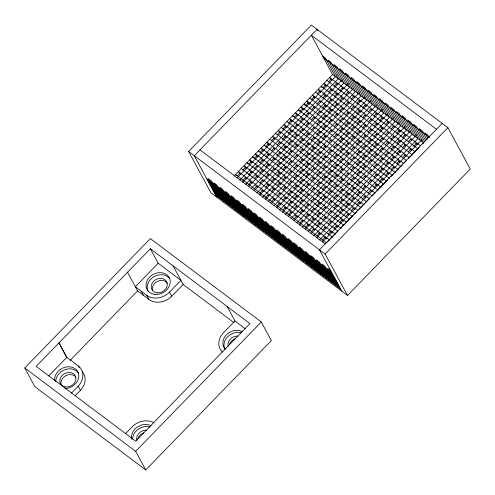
<?xml version="1.0" encoding="UTF-8"?>
<svg xmlns="http://www.w3.org/2000/svg" width="495" height="495" viewBox="0 0 495 495"><rect width="100%" height="100%" fill="white"/><g stroke="black" fill="none" stroke-linecap="round" stroke-linejoin="round"><path stroke-width="0.74" d="M188.601 151.464L311.361 25.047L447.888 127.673L470.25 169.03L347.49 295.447L210.963 192.821L188.601 151.464L325.128 254.09L347.49 295.447M24.75 367.958L150.362 238.602L261.292 321.985L271.353 340.597L145.74 469.953L34.811 386.57L24.75 367.958L135.68 451.341L145.74 469.953M209.775 181.646L208.828 182.624L333.976 276.699M59.016 342.862L150.344 248.756L249.895 323.588L135.698 441.187L36.147 366.356L59.016 342.862L66.844 357.334L78.222 365.885L79.181 367.661M212.015 185.78L211.062 186.757L336.21 280.832M214.248 189.913L213.296 190.897L338.45 284.965M216.569 193.96L215.535 195.03L340.684 289.105M234.092 175.923L332.584 74.491L311.336 35.201L436.491 129.275M237.421 175.706L239.574 173.491M242.797 170.169L245.489 167.403M248.719 164.074L251.404 161.308M254.096 158.536L256.787 155.77M260.011 152.441L262.703 149.676M265.388 146.904L268.618 143.581M271.31 140.815L273.995 138.043M277.225 134.72L279.916 131.948M282.602 129.183L285.293 126.411M288.517 123.088L291.209 120.316M294.438 116.993L296.585 114.778L295.472 112.712L386.094 180.836M299.815 111.455L302.507 108.683M305.731 105.361L308.422 102.595M311.108 99.823L314.337 96.5M317.029 93.728L319.714 90.962M322.944 87.64L325.63 84.868M328.321 82.096L331.013 79.33M236.994 177.996L336.984 75.023M48.733 375.928L66.844 357.334M150.344 248.756L158.171 263.229L135.333 286.754L146.706 295.305L148.946 299.438A16.731 13.835 -28.4 0 0 171.74 296.233L183.162 284.47L173.095 265.858M222.261 198.235L221.222 199.306L211.161 180.694L208.315 178.559L218.375 197.171M239.84 180.131L338.271 78.767L328.21 60.155L331.056 62.296L341.117 80.908M242.575 180.539L245.798 177.216M248.49 174.444L251.175 171.678M254.405 168.35L256.558 166.134M259.782 162.812L262.474 160.046M265.704 156.723L268.389 153.951M271.619 150.629L273.766 148.413M276.996 145.091L279.687 142.319M282.373 139.547L285.603 136.224M288.294 133.458L290.98 130.686M294.209 127.364L296.895 124.592M300.125 121.269L302.816 118.503M305.502 115.731L308.193 112.959M311.423 109.636L314.108 106.871M316.8 104.099L319.485 101.326M322.715 98.004L325.407 95.238M328.631 91.915L331.322 89.143M334.014 86.371L336.699 83.606M242.686 182.271L342.156 79.837M70.148 360.366L137.567 290.887L127.506 272.275M227.947 202.511L226.908 203.581L216.847 184.969L214.001 182.834L224.068 201.446M245.532 184.406L343.957 83.042L333.896 64.43L336.742 66.571L346.803 85.183M248.261 184.814L250.953 182.042M254.176 178.72L256.868 175.954M259.559 173.182L262.783 169.859M265.475 167.087L268.16 164.321M271.39 160.999L274.082 158.227M276.767 155.455L279.458 152.689M282.682 149.366L285.374 146.594M288.604 143.272L290.751 141.056M294.519 137.177L296.672 134.962M299.896 131.639L302.587 128.867M305.811 125.544L308.503 122.779M311.194 120.007L313.88 117.235M317.109 113.912L319.263 111.697M322.486 108.374L325.716 105.051M328.402 102.279L331.093 99.514M334.323 96.191L337.008 93.419M339.7 90.653L342.392 87.881M248.372 186.547L348.362 83.575M233.64 206.792L232.601 207.857L222.54 189.251L219.693 187.11L229.754 205.722M251.219 188.682L349.649 87.318L339.589 68.706L342.429 70.847L352.496 89.459M253.947 189.09L256.639 186.324M259.869 182.995L262.554 180.23M265.784 176.907L267.937 174.692M271.699 170.812L273.853 168.597M277.076 165.274L279.768 162.502M282.459 159.737L285.145 156.965M288.375 153.642L291.06 150.87M294.29 147.547L296.981 144.775M299.667 142.009L302.897 138.687M305.588 135.915L308.274 133.149M311.504 129.82L313.651 127.605M316.88 124.282L319.572 121.516M322.257 118.744L325.487 115.422M328.179 112.65L330.864 109.884M334.094 106.561L336.779 103.789M340.009 100.466L342.163 98.251M345.386 94.929L348.078 92.157M254.065 190.822L353.529 88.388M239.326 211.068L238.287 212.132L228.226 193.526L225.38 191.386L235.447 209.998M256.905 192.963L355.336 91.594L345.275 72.988L348.121 75.122L358.182 93.734M259.64 193.366L262.325 190.6M265.555 187.271L268.247 184.505M271.47 181.182L274.162 178.41M276.847 175.645L279.539 172.873M282.769 169.55L285.454 166.778M288.146 164.012L290.837 161.24M294.061 157.917L296.752 155.145M299.976 151.823L302.668 149.057M305.359 146.285L308.045 143.513M311.275 140.19L313.966 137.424M316.651 134.652L319.343 131.88M322.567 128.558L325.258 125.792M328.488 122.469L331.174 119.697M334.403 116.375L337.095 113.603M339.78 110.837L342.472 108.065M345.157 105.293L348.387 101.97M351.079 99.204L353.764 96.432M259.751 195.098L359.741 92.132M71.428 393.148L78.179 386.199A16.731 13.835 -28.4 0 0 78.222 365.885M146.706 295.305A16.731 13.835 -28.4 0 0 169.507 292.093L180.922 280.337L158.171 263.229M245.013 215.344L243.979 216.408L233.912 197.802L231.072 195.661L241.133 214.273M262.597 197.239L361.028 95.869L350.961 77.263L353.807 79.398L363.868 98.01M265.326 197.641L268.018 194.875M271.241 191.553L273.933 188.781M277.163 185.458L279.848 182.686M282.54 179.92L285.231 177.148M288.455 173.825L291.147 171.053M293.832 168.288L296.524 165.516M299.753 162.193L302.439 159.421M305.669 156.098L308.354 153.332M311.046 150.56L313.737 147.788M316.961 144.466L319.652 141.7M322.344 138.928L325.568 135.605M328.259 132.833L330.945 130.067M334.175 126.745L336.866 123.973M339.551 121.201L342.243 118.435M345.473 115.112L348.158 112.34M351.388 109.018L353.535 106.802M356.765 103.48L359.457 100.708M265.438 199.374L364.908 96.94M75.228 395.678L80.413 390.332A16.731 13.835 -28.4 0 0 82.096 371.504M250.705 219.619L249.666 220.69L239.605 202.078L236.758 199.937L246.819 218.549M268.284 201.514L366.715 100.145L356.654 81.539L359.494 83.674L369.561 102.286M271.019 201.917L274.242 198.594M276.934 195.828L279.619 193.056M282.849 189.733L285.541 186.962M288.226 184.196L290.918 181.424M294.141 178.101L296.833 175.329M299.524 172.563L302.21 169.791M305.44 166.469L308.131 163.697M311.355 160.374L314.047 157.608M316.732 154.836L319.423 152.064M322.653 148.741L325.339 145.976M328.569 142.653L330.722 140.438M333.946 137.109L336.637 134.343M339.861 131.02L342.552 128.248M345.244 125.476L347.929 122.71M351.159 119.388L353.851 116.616M356.536 113.85L359.766 110.521M362.451 107.755L365.143 104.983M271.13 203.649L371.114 100.683M256.391 223.895L255.352 224.965L245.291 206.353L242.445 204.212L252.512 222.824M273.97 205.79L372.401 104.426L362.34 85.814L365.186 87.949L375.247 106.561M276.705 206.192L279.397 203.426M282.62 200.104L285.312 197.332M287.997 194.566L291.227 191.237M293.919 188.471L296.604 185.699M299.834 182.377L301.987 180.161M305.749 176.282L307.902 174.067M311.126 170.744L313.818 167.978M317.048 164.649L319.733 161.884M322.424 159.112L325.116 156.346M328.34 153.017L331.031 150.251M333.717 147.479L336.946 144.156M339.638 141.391L342.323 138.619M345.553 135.296L348.239 132.524M351.469 129.201L353.622 126.986M356.846 123.663L359.537 120.891M362.767 117.569L364.914 115.354M368.144 112.031L370.829 109.259M276.816 207.925L376.806 104.959M262.084 228.17L261.044 229.241L250.977 210.629L248.137 208.488L258.198 227.1M279.663 210.066L378.093 108.702L368.032 90.09L370.873 92.225L380.933 110.837M282.93 209.917L285.621 207.145M288.313 204.379L290.998 201.607M293.69 198.842L296.913 195.513M299.605 192.747L302.297 189.975M305.52 186.652L308.212 183.886M310.903 181.114L314.127 177.792M316.819 175.02L319.504 172.254M322.734 168.925L324.887 166.71M328.649 162.836L330.802 160.621M334.026 157.299L336.718 154.527M339.947 151.204L342.094 148.989M345.324 145.666L348.016 142.894M351.24 139.571L353.931 136.799M356.617 134.034L359.846 130.711M362.538 127.939L365.223 125.167M368.453 121.844L371.145 119.078M373.83 116.306L376.522 113.534M282.509 212.2L382.493 109.234M267.77 232.446L266.731 233.516L256.67 214.904L253.824 212.763L263.885 231.375M285.349 214.341L383.78 112.978L373.719 94.366L376.565 96.5L386.626 115.112M288.084 214.75L290.769 211.978M293.999 208.655L296.691 205.883M299.914 202.56L302.068 200.345M305.291 197.022L307.983 194.25M311.213 190.928L313.898 188.162M317.128 184.833L319.281 182.618M322.505 179.295L325.196 176.529M327.882 173.757L331.112 170.435M333.803 167.663L337.027 164.34M339.719 161.574L342.404 158.802M345.634 155.48L348.325 152.708M351.011 149.942L353.702 147.17M356.394 144.398L359.618 141.075M362.847 137.752L365.001 135.537M368.224 132.215L370.916 129.442M374.14 126.12L376.831 123.354M379.523 120.582L382.208 117.81M288.195 216.482L387.665 114.042M273.457 236.721L272.423 237.792L262.356 219.18L259.516 217.045L269.577 235.651M291.041 218.617L389.472 117.253L379.405 98.641L382.251 100.782L392.312 119.388M293.77 219.025L296.462 216.253M299.685 212.93L302.377 210.158M305.069 207.393L308.292 204.07M310.984 201.298L313.669 198.526M316.899 195.203L319.591 192.437M322.276 189.665L324.968 186.893M328.197 183.571L330.883 180.805M334.113 177.482L336.798 174.71M340.028 171.388L342.181 169.172M345.405 165.85L348.096 163.078M350.788 160.306L353.473 157.54M356.703 154.217L359.389 151.445M362.618 148.123L365.31 145.351M367.995 142.585L371.225 139.262M373.911 136.49L376.602 133.718M379.832 130.395L382.517 127.63M385.209 124.858L387.901 122.092M293.882 220.758L393.871 117.785M279.149 240.997L278.11 242.067L268.049 223.455L265.202 221.321L275.263 239.927M296.728 222.892L395.159 121.529L385.098 102.917L387.938 105.058L398.005 123.663M299.456 223.301L302.148 220.529M305.378 217.206L308.063 214.434M311.293 211.111L313.446 208.896M316.67 205.574L319.362 202.802M322.585 199.479L325.277 196.713M327.968 193.941L330.654 191.175M333.884 187.846L336.575 185.081M339.799 181.758L342.49 178.986M345.176 176.22L347.867 173.448M351.097 170.125L353.783 167.353M356.474 164.588L359.166 161.815M362.389 158.493L365.081 155.721M367.766 152.955L370.996 149.632M373.688 146.86L376.912 143.538M379.603 140.766L382.289 138M385.518 134.671L387.672 132.456M390.895 129.133L393.587 126.367M299.574 225.033L399.038 122.599M284.835 245.273L283.796 246.343L273.735 227.731L270.889 225.596L280.956 244.202M302.414 227.168L400.845 125.804L390.784 107.192L393.63 109.333L403.691 127.939M305.149 227.576L308.373 224.254M311.064 221.482L313.756 218.716M316.979 215.387L319.671 212.621M322.363 209.849L325.048 207.083M328.278 203.754L330.963 200.989M333.655 198.217L336.346 195.451M339.57 192.128L342.262 189.356M345.485 186.033L348.177 183.261M350.868 180.496L353.554 177.724M356.784 174.401L359.475 171.629M362.699 168.306L364.852 166.091M368.082 162.768L370.767 159.996M373.997 156.674L376.683 153.908M379.374 151.136L382.066 148.364M385.289 145.041L387.981 142.275M390.673 139.503L393.896 136.181M396.588 133.409L399.273 130.643M305.26 229.309L405.25 126.336M290.522 249.548L289.488 250.619L279.421 232.006L276.581 229.872L286.642 248.484M308.107 231.443L406.537 130.08L396.47 111.468L399.317 113.609L409.377 132.221M311.374 231.295L313.527 229.08M316.751 225.757L319.442 222.991M322.672 219.662L325.357 216.897M328.049 214.125L330.74 211.359M333.964 208.036L336.117 205.815M339.879 201.941L342.033 199.726M345.262 196.404L347.948 193.632M351.178 190.309L353.869 187.537M356.555 184.771L359.246 181.999M362.47 178.676L365.161 175.904M367.853 173.139L371.077 169.816M373.768 167.044L376.46 164.272M379.684 160.949L382.375 158.183M385.061 155.411L387.752 152.639M390.982 149.317L393.667 146.551M396.897 143.228L399.05 141.013M402.812 137.134L404.966 134.918M310.947 233.584L410.417 131.15M296.214 253.824L295.175 254.894L285.114 236.282L282.268 234.147L292.328 252.759M313.793 235.719L412.224 134.355L402.163 115.743L405.003 117.884L415.07 136.496M316.528 236.127L319.751 232.805M322.443 230.033L325.128 227.267M328.358 223.944L331.05 221.172M333.735 218.4L336.427 215.634M339.118 212.862L342.342 209.54M345.034 206.768L348.257 203.445M350.949 200.679L353.64 197.907M356.864 194.585L359.556 191.812M362.247 189.047L364.933 186.275M368.162 182.952L370.848 180.18M374.078 176.857L376.231 174.642M379.455 171.32L382.146 168.547M385.37 165.225L388.061 162.459M390.753 159.687L393.438 156.921M396.668 153.592L399.36 150.827M402.584 147.504L405.275 144.732M407.96 141.96L410.652 139.194M125.445 433.744L132.19 426.795A16.731 13.835 -28.4 0 1 153.741 422.761M227.137 306.485L234.964 320.958L223.548 332.72A16.731 13.835 -28.4 0 0 222.379 352.075M316.639 237.86L416.623 134.888M301.901 258.099L300.861 259.17L290.8 240.564L287.954 238.423L298.021 257.035M319.479 239.995L417.91 138.631L407.849 120.019L410.695 122.16L420.756 140.772M322.214 240.403L325.444 237.08M328.129 234.308L330.821 231.542M334.045 228.22L336.198 226.005M339.428 222.676L342.113 219.91M345.343 216.587L348.035 213.815M351.258 210.493L353.411 208.277M356.635 204.955L359.327 202.183M362.018 199.417L365.242 196.088M367.933 193.322L370.625 190.55M373.849 187.228L376.54 184.456M379.226 181.69L382.456 178.367M385.147 175.595L387.832 172.829M391.062 169.5L393.754 166.735M396.978 163.412L399.131 161.197M402.355 157.868L405.046 155.102M408.276 151.779L410.961 149.007M413.653 146.242L416.345 143.47M322.325 242.135L421.796 139.701M442.202 123.397L319.442 249.814L341.804 291.171M307.593 262.381L306.553 263.445L296.493 244.839L293.646 242.699L303.707 261.31M327.325 242.055L338.079 230.979M340.77 228.207L344.532 224.334M345.609 223.226L353.139 215.467M354.216 214.36L356.907 211.594M359.054 209.379L369.276 198.854M372.506 195.531L375.191 192.759M376.806 191.101L387.566 180.019M390.79 176.696L394.02 173.374M395.097 172.266L402.627 164.513M404.236 162.849L406.389 160.634M408.542 158.419L419.296 147.337M422.526 144.014L423.602 142.907L413.542 124.301L416.382 126.435L424.648 141.725M325.128 254.09L447.888 127.673M313.279 266.656L312.24 267.721L302.179 249.115L299.333 246.974L309.394 265.586M135.68 451.341L261.292 321.985M318.966 270.932L317.932 272.002L307.865 253.391L305.025 251.25L315.086 269.862M324.658 275.208L323.619 276.278L313.558 257.666L310.712 255.525L320.772 274.137M330.344 279.483L329.305 280.554L319.244 261.942L316.398 259.801L326.465 278.413M336.031 283.759L334.997 284.829L324.93 266.217L322.09 264.076L332.151 282.688M322.517 55.879L325.364 58.02L335.424 76.626M323.637 57.946L429.06 137.195M332.584 74.491L423.602 142.907M420.354 145.555L329.726 77.43L330.846 79.497L332.077 80.425M335.777 83.203L337.627 84.596M341.946 87.838L343.177 88.766M347.49 92.008L349.34 93.4M352.421 95.721L354.89 97.571M358.59 100.355L360.44 101.741M364.753 104.99L366.603 106.376M370.303 109.16L372.153 110.546M375.235 112.866L377.697 114.716M381.397 117.501L383.248 118.887M386.948 121.671L388.798 123.057M392.498 125.841L394.961 127.691M398.048 130.012L400.511 131.862M404.211 134.646L406.061 136.038M410.374 139.281L411.611 140.209M415.305 142.987L417.774 144.843M326.873 80.369L418.114 148.958M415.262 151.897L324.021 83.308L325.135 85.381L326.372 86.303M330.066 89.088L332.535 90.938M335.616 93.258L338.085 95.108M341.166 97.428L343.629 99.278M347.329 102.063L349.179 103.455M352.879 106.233L354.729 107.625M358.43 110.404L360.892 112.26M364.592 115.038L365.824 115.966M370.142 119.208L371.993 120.601M375.693 123.379L377.536 124.771M380.624 127.085L383.087 128.941M387.406 132.184L389.256 133.576M392.95 136.354L394.8 137.746M398.5 140.524L400.35 141.917M404.05 144.695L405.9 146.087M409.6 148.865L411.45 150.257M412.409 154.836L321.162 86.254L321.725 87.287M409.551 157.775L318.31 89.193L319.423 91.259L320.661 92.188M323.742 94.502L326.205 96.358M330.524 99.6L331.755 100.528M336.074 103.771L337.924 105.163M341.618 107.941L343.468 109.333M347.168 112.111L349.018 113.504M352.718 116.282L355.181 118.138M358.881 120.916L360.731 122.308M363.813 124.622L366.281 126.479M369.982 129.257L371.832 130.649M376.144 133.891L377.376 134.819M381.695 138.062L383.545 139.454M386.626 141.768L389.095 143.624M392.789 146.402L394.639 147.795M398.958 151.037L400.808 152.429M403.889 154.749L406.352 156.599M315.451 92.132L406.698 160.714M403.84 163.659L312.599 95.071L313.719 97.138L314.95 98.066M319.263 101.308L320.5 102.236M324.2 105.014L326.663 106.871M329.744 109.185L332.213 111.041M335.913 113.819L337.763 115.211M342.076 118.454L343.307 119.382M347.007 122.166L349.476 124.016M353.17 126.794L355.02 128.186M358.72 130.971L360.57 132.357M364.271 135.141L366.121 136.527M369.821 139.312L371.671 140.698M375.365 143.482L377.834 145.332M381.534 148.116L383.384 149.502M387.084 152.287L388.928 153.673M392.628 156.457L394.478 157.843M398.178 160.628L400.028 162.02M309.746 98.01L400.987 166.598M398.135 169.537L306.888 100.949L308.008 103.016L309.858 104.408M312.939 106.728L314.789 108.114M319.102 111.363L320.952 112.749M324.652 115.533L326.502 116.919M330.202 119.703L332.052 121.089M335.752 123.874L337.602 125.26M341.296 128.044L343.146 129.436M347.465 132.679L349.315 134.065M352.397 136.385L354.859 138.241M357.947 140.555L360.41 142.411M364.728 145.654L365.96 146.582M370.272 149.824L372.122 151.216M375.204 153.53L377.673 155.387M381.373 158.165L383.223 159.557M386.923 162.335L388.767 163.727M393.086 166.97L394.317 167.898M395.276 172.477L304.035 103.888L304.871 105.441M392.424 175.416L301.177 106.833L302.297 108.9L303.528 109.828M307.847 113.07L309.078 113.999M313.397 117.241L315.247 118.633M318.328 120.947L320.791 122.803M324.491 125.582L326.341 126.974M330.654 130.216L332.504 131.608M335.591 133.922L338.054 135.779M341.135 138.093L343.604 139.949M347.304 142.727L349.154 144.119M352.848 146.897L354.698 148.29M358.399 151.068L360.867 152.924M363.949 155.238L365.799 156.63M370.111 159.873L371.962 161.265M375.662 164.043L377.512 165.435M381.212 168.213L383.675 170.07M387.375 172.848L388.606 173.776M389.565 178.355L298.324 109.772L298.881 110.806M296.585 114.778L297.823 115.706M301.517 118.484L303.367 119.877M307.067 122.655L308.917 124.047M313.236 127.289L315.08 128.681M318.78 131.46L320.63 132.852M324.33 135.63L326.18 137.022M329.88 139.8L331.73 141.193M336.043 144.435L337.893 145.827M341.593 148.605L343.443 149.997M346.525 152.318L348.994 154.168M353.306 157.41L355.156 158.802M358.856 161.587L360.707 162.973M363.788 165.293L366.25 167.143M369.951 169.927L371.801 171.313M375.501 174.098L377.351 175.484M381.664 178.732L383.514 180.118M383.86 184.239L292.613 115.651L293.176 116.684M381.002 187.178L289.761 118.59L290.881 120.656L292.112 121.584M296.425 124.827L297.662 125.755M301.975 128.997L303.825 130.389M306.906 132.709L309.375 134.56M313.075 137.344L314.919 138.73M318.619 141.514L320.469 142.9M324.169 145.685L326.019 147.071M329.719 149.855L332.182 151.705M335.882 154.49L337.732 155.875M342.045 159.124L343.282 160.046M346.983 162.83L349.445 164.68M352.527 167.001L354.377 168.393M358.696 171.635L360.546 173.027M364.858 176.269L366.09 177.198M369.79 179.976L371.64 181.368M375.34 184.146L377.803 186.002M286.902 121.529L378.149 190.117M374.678 192.592L284.05 124.468L285.17 126.541L286.401 127.463M290.101 130.247L292.564 132.097M295.651 134.417L297.501 135.809M301.195 138.588L303.664 140.444M307.364 143.222L309.214 144.614M312.296 146.928L314.758 148.785M319.077 152.027L320.927 153.419M324.627 156.197L326.471 157.589M330.171 160.368L332.021 161.76M335.721 164.538L337.571 165.93M341.272 168.708L343.122 170.101M347.434 173.343L348.666 174.271M352.985 177.513L354.835 178.905M358.535 181.684L360.385 183.076M364.079 185.854L365.929 187.246M370.248 190.488L372.098 191.881M281.197 127.413L372.438 195.995M369.586 198.934L278.339 130.352L279.458 132.419L280.69 133.347M284.39 136.125L286.24 137.517M290.553 140.759L292.403 142.152M295.49 144.466L297.953 146.322M301.653 149.1L303.503 150.492M307.203 153.271L309.053 154.663M313.366 157.905L315.216 159.297M318.297 161.611L320.766 163.468M323.848 165.782L326.31 167.638M330.629 170.88L331.86 171.808M335.561 174.587L338.029 176.443M341.111 178.763L343.573 180.613M347.273 183.391L349.124 184.784M352.824 187.568L354.674 188.954M358.374 191.738L360.224 193.124M363.918 195.909L365.768 197.295M275.486 133.291L366.727 201.873M363.875 204.819L272.634 136.23L273.747 138.297L274.979 139.225M278.679 142.003L281.148 143.859M284.229 146.174L286.079 147.566M290.392 150.808L292.242 152.2M295.942 154.978L297.792 156.37M301.492 159.155L303.342 160.541M307.042 163.325L308.892 164.711M313.205 167.96L315.055 169.346M318.755 172.13L320.605 173.516M324.299 176.3L326.149 177.686M329.849 180.471L331.7 181.857M335.4 184.641L337.868 186.491M341.562 189.276L343.412 190.662M346.494 192.982L348.963 194.838M352.663 197.616L354.513 199.009M358.825 202.251L360.676 203.643M269.775 139.169L361.016 207.758M358.163 210.697L266.923 142.108L268.036 144.181L269.274 145.103M272.974 147.887L274.818 149.273M279.137 152.522L280.987 153.908M284.687 156.692L286.537 158.078M290.231 160.863L292.081 162.249M295.781 165.033L297.631 166.425M301.944 169.667L303.794 171.053M306.881 173.374L309.344 175.23M312.425 177.544L314.894 179.4M318.594 182.179L320.444 183.571M324.757 186.813L325.988 187.741M329.689 190.519L332.157 192.376M335.857 195.154L337.701 196.546M341.401 199.324L343.252 200.716M346.952 203.495L349.421 205.351M352.502 207.665L354.964 209.521M264.064 145.054L355.311 213.636M352.452 216.575L261.212 147.993L262.331 150.059L263.563 150.987M267.263 153.766L269.113 155.158M272.807 157.936L275.276 159.792M278.976 162.57L280.826 163.963M284.526 166.741L286.376 168.133M290.07 170.911L291.92 172.303M295.62 175.082L297.47 176.474M301.783 179.716L303.633 181.108M307.333 183.886L309.183 185.279M312.883 188.057L314.733 189.449M318.433 192.227L320.284 193.619M323.978 196.397L326.446 198.254M330.146 201.032L331.996 202.424M335.078 204.744L337.541 206.594M341.241 209.373L343.091 210.765M347.41 214.007L348.641 214.935M349.6 219.514L258.359 150.932L258.916 151.965M346.748 222.453L255.5 153.871L256.62 155.937L257.852 156.866M261.552 159.644L263.402 161.036M267.102 163.814L269.565 165.67M273.265 168.449L275.115 169.841M278.196 172.155L280.665 174.011M284.365 176.789L286.209 178.181M290.528 181.424L291.759 182.352M295.459 185.136L297.928 186.986M301.01 189.307L303.472 191.157M307.172 193.941L309.022 195.327M313.341 198.575L315.185 199.961M318.273 202.282L320.735 204.132M324.435 206.916L326.285 208.302M329.986 211.087L331.836 212.473M336.148 215.721L337.38 216.643M341.08 219.427L343.549 221.277M343.889 225.398L252.648 156.81L253.205 157.843M341.036 228.337L249.789 159.749L250.909 161.815L252.141 162.744M256.46 165.992L257.691 166.914M261.391 169.698L263.854 171.548M267.554 174.333L268.791 175.255M273.104 178.503L274.954 179.889M278.654 182.674L281.117 184.524M284.204 186.844L286.048 188.23M289.748 191.014L292.217 192.864M295.917 195.649L297.767 197.041M301.461 199.819L303.311 201.211M307.011 203.99L308.861 205.382M313.174 208.624L314.412 209.552M318.724 212.794L320.574 214.187M324.275 216.965L326.125 218.357M329.825 221.135L331.675 222.527M335.987 225.769L337.838 227.162M337.565 230.812L246.937 162.688L247.494 163.721M335.325 234.215L244.085 165.633L245.198 167.7L246.436 168.628M250.13 171.406L251.98 172.798M255.68 175.577L258.149 177.433M261.849 180.211L263.693 181.603M266.78 183.917L269.243 185.774M272.324 188.088L274.793 189.944M279.106 193.186L280.343 194.114M284.656 197.356L286.506 198.749M290.206 201.527L292.056 202.919M295.756 205.697L297.6 207.089M301.3 209.868L303.769 211.724M306.851 214.038L309.319 215.894M312.401 218.208L314.863 220.065M318.563 222.843L320.414 224.235M324.732 227.477L325.964 228.405M329.664 231.184L332.126 233.04M241.226 168.572L332.473 237.154M329.614 240.094L238.373 171.511L239.493 173.578L240.725 174.506M245.037 177.748L246.887 179.141M249.969 181.455L252.438 183.311M255.519 185.625L257.988 187.481M261.682 190.259L263.532 191.652M267.851 194.894L269.082 195.822M272.782 198.6L275.245 200.456M278.332 202.771L280.795 204.627M284.495 207.405L286.345 208.797M290.045 211.575L291.895 212.968M294.977 215.288L297.439 217.138M301.758 220.38L302.99 221.308M307.308 224.557L309.158 225.943M312.852 228.727L314.702 230.113M318.403 232.898L320.253 234.284M323.953 237.068L326.415 238.918M326.762 243.039L235.515 174.45L236.078 175.484M199.999 149.861L325.153 243.936M330.623 270.493L327.777 268.358L337.838 286.964M206.588 178.485L331.743 272.559M207.708 180.557L332.857 274.626M209.942 184.691L335.096 278.765M212.182 188.824L337.33 282.899M214.415 192.963L339.564 287.038M234.964 320.958L245.421 328.816M183.162 284.47L234.129 322.783M137.567 290.887L148.946 299.438M429.196 137.647L427.76 134.987L424.914 132.852L427.791 138.167M427.105 140.017L422.074 130.711L419.228 128.576L425.694 140.537M317.771 30.659L317.048 29.323L194.287 155.739L216.649 197.097M169.507 292.093L171.74 296.233M141.019 291.029L143.253 295.162M58.886 342.942L66.714 357.415M78.179 386.199L80.413 390.332M138.025 438.725A8.366 6.918 -28.4 0 1 143.736 432.84M229.377 344.644A8.366 6.918 -28.4 0 1 235.088 338.766M152.571 290.633A8.366 6.918 -28.4 0 1 157.292 281.476A8.366 6.918 -28.4 0 1 167.353 283.109M61.17 384.764A8.366 6.918 -28.4 0 1 65.885 375.612A8.366 6.918 -28.4 0 1 75.945 377.239M225.318 349.179A12.548 10.376 -28.4 0 1 226.388 334.855A12.548 10.376 -28.4 0 1 242.303 331.687M54.735 380.766A12.548 10.376 -28.4 0 1 66.324 366.968A12.548 10.376 -28.4 0 1 78.785 376.633A12.548 10.376 -28.4 0 1 64.808 388.581M131.707 439.121A12.548 10.376 -28.4 0 1 137.202 427.105A12.548 10.376 -28.4 0 1 150.944 425.768M136.898 440.371A8.366 6.918 -28.4 0 1 146.786 430.186M132.598 439.121A12.548 10.376 -28.4 0 1 150.059 427.006M228.251 346.29A8.366 6.918 -28.4 0 1 238.144 336.105M224.866 349.031A12.548 10.376 -28.4 0 1 227.793 336.637A12.548 10.376 -28.4 0 1 241.412 332.925M148.395 291.901A12.548 10.376 -28.4 0 1 153.561 276.915A12.548 10.376 -28.4 0 1 169.729 278.753M55.749 381.441A12.548 10.376 -28.4 0 1 64.734 369.777A12.548 10.376 -28.4 0 1 78.321 372.884M154.978 294.389A12.548 10.376 -28.4 0 0 169.81 279.112A12.548 10.376 -28.4 0 0 149.595 277.132A12.548 10.376 -28.4 0 0 154.978 294.389M157.144 292.842A8.366 6.918 -28.4 0 0 167.032 282.657A8.366 6.918 -28.4 0 0 153.555 281.333A8.366 6.918 -28.4 0 0 157.144 292.842M65.736 386.972A8.366 6.918 -28.4 0 0 75.63 376.788A8.366 6.918 -28.4 0 0 62.153 375.464A8.366 6.918 -28.4 0 0 65.736 386.972"/></g></svg>
